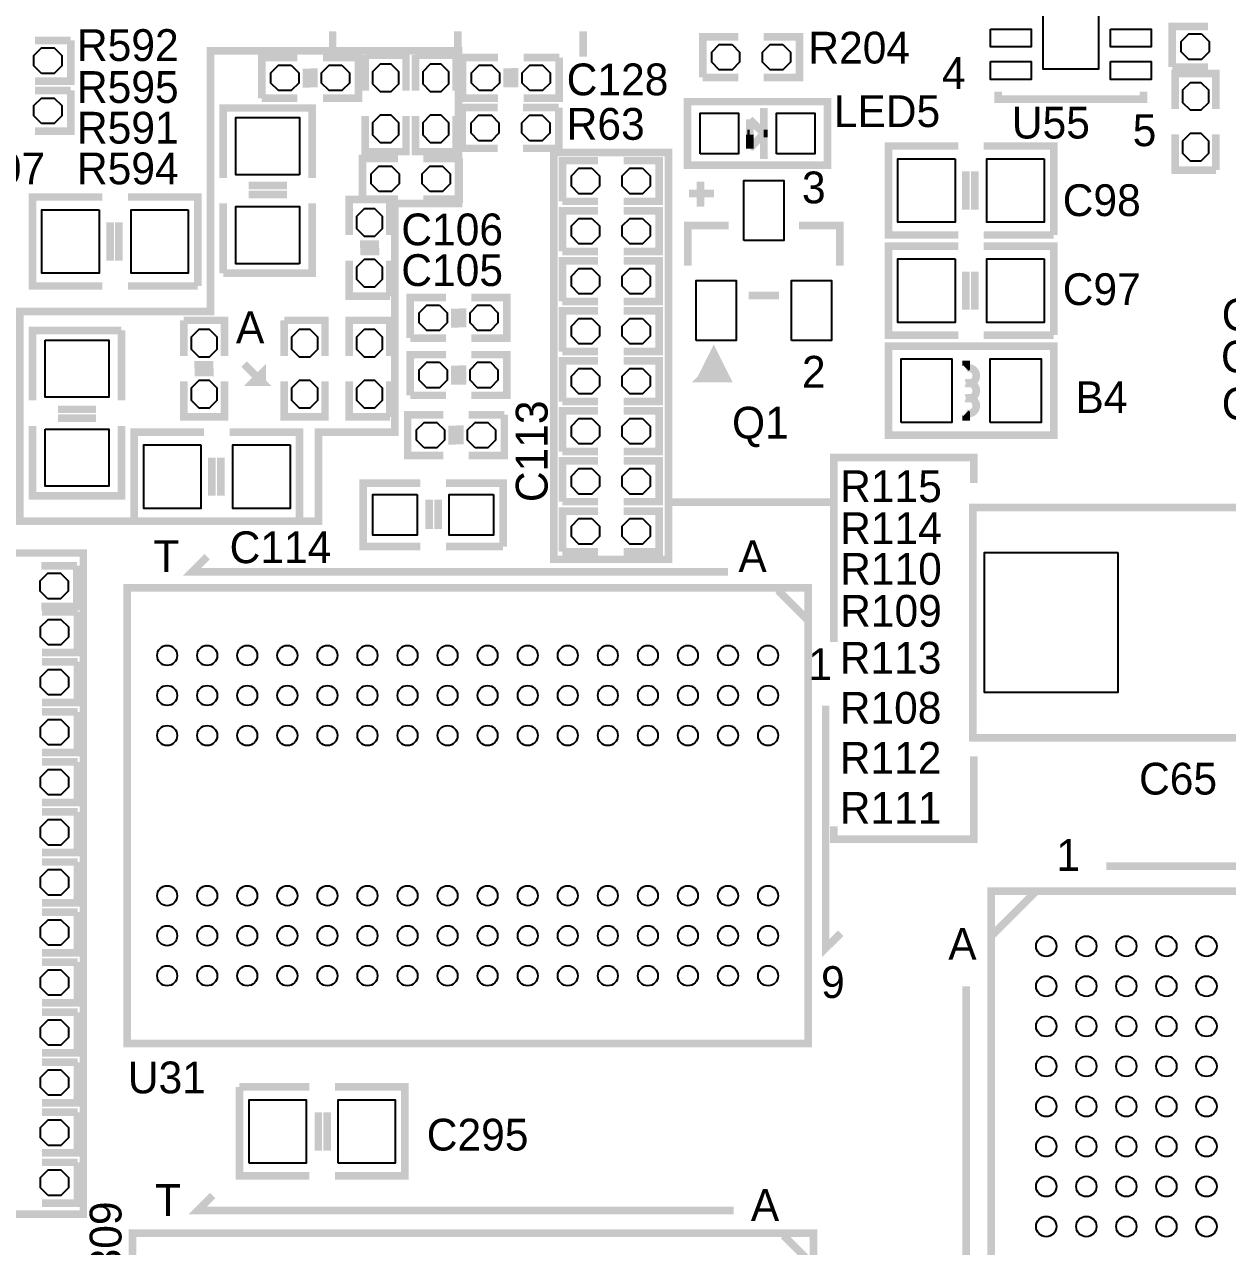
# Model space of a CAD drawing. Extents: x -57 to 527, y -107 to 303.
# Drawn here: x 16.99 to 41.01, y 28.82 to 53.23 of the extents above; entities that cross this region are included whole.
import ezdxf

# ---------------------------------------------------------------- set-up
doc = ezdxf.new("R2010")
doc.units = 0
doc.header["$MEASUREMENT"] = 0
for name, color, linetype in [('BOARD_GEOMETRY_SILKSCREEN_TOP', 1, 'CONTINUOUS'), ('PACKAGE_GEOMETRY_SILKSCREEN_TOP', 4, 'CONTINUOUS'), ('PIN_TOP', 5, 'CONTINUOUS'), ('REF_DES_SILKSCREEN_TOP', 6, 'CONTINUOUS')]:
    doc.layers.add(name, color=color, linetype=linetype)

msp = doc.modelspace()

# ---------------------------------------------------------------- linework, layer by layer
at = {"layer": 'BOARD_GEOMETRY_SILKSCREEN_TOP'}
for points in [[(16.891, 44.577, 0.1524, 0.1524, 0), (16.891, 47.498, 0.1524, 0.1524, 0), (20.701, 47.498, 0.1524, 0.1524, 0), (20.701, 52.705, 0.1524, 0.1524, 0), (25.654, 52.705, 0.1524, 0.1524, 0), (25.654, 49.657, 0.1524, 0.1524, 0), (24.384, 49.657, 0.1524, 0.1524, 0), (24.384, 45.085, 0.1524, 0.1524, 0), (22.86, 45.085, 0.1524, 0.1524, 0), (22.86, 43.307, 0.1524, 0.1524, 0), (16.891, 43.307, 0.1524, 0.1524, 0), (16.891, 44.577, 0.1524, 0.1524, 0)], [(27.559, 42.926, 0.1524, 0.1524, 0), (27.559, 50.673, 0.1524, 0.1524, 0), (29.845, 50.673, 0.1524, 0.1524, 0), (29.845, 42.545, 0.1524, 0.1524, 0), (27.559, 42.545, 0.1524, 0.1524, 0), (27.559, 42.926, 0.1524, 0.1524, 0)], [(21.373084, 46.444916, 0.1524, 0.1524, 0), (21.732494, 46.085506, 0.1524, 0.1524, 0), (21.552916, 46.085506, 0.1524, 0.1524, 0), (21.732494, 46.265084, 0.1524, 0.1524, 0), (21.732494, 46.085506, 0.1524, 0.1524, 0)], [(33.147, 40.894, 0.1524, 0.1524, 0), (33.147, 44.577, 0.1524, 0.1524, 0), (35.941, 44.577, 0.1524, 0.1524, 0), (35.941, 44.069, 0.1524, 0.1524, 0)], [(33.147, 43.688, 0.1524, 0.1524, 0), (29.845, 43.688, 0.1524, 0.1524, 0)], [(16.129, 29.591, 0.1524, 0.1524, 0), (16.129, 29.464, 0.1524, 0.1524, 0), (18.161, 29.464, 0.1524, 0.1524, 0), (18.161, 42.672, 0.1524, 0.1524, 0), (10.922, 42.672, 0.1524, 0.1524, 0), (10.922, 42.545, 0.1524, 0.1524, 0)], [(35.941, 38.608, 0.1524, 0.1524, 0), (35.941, 36.957, 0.1524, 0.1524, 0), (33.147, 36.957, 0.1524, 0.1524, 0), (33.147, 37.211, 0.1524, 0.1524, 0)]]:
    msp.add_lwpolyline(points, format="xyseb", dxfattribs=at)
at = {"layer": 'PACKAGE_GEOMETRY_SILKSCREEN_TOP'}
for points in [[(40.618664, 53.193188, 0.1524, 0.1524, 0), (39.907464, 53.193188, 0.1524, 0.1524, 0), (39.907464, 52.380388, 0.1524, 0.1524, 0)], [(17.197578, 52.100734, 0.1524, 0.1524, 0), (17.908778, 52.100734, 0.1524, 0.1524, 0), (17.908778, 52.913534, 0.1524, 0.1524, 0)], [(17.908778, 52.913534, 0.1524, 0.1524, 0), (17.197578, 52.913534, 0.1524, 0.1524, 0)], [(23.139908, 53.090572, 0.1524, 0.1524, 0), (23.139908, 52.5907, 0.1524, 0.1524, 0)], [(25.64003, 53.090572, 0.1524, 0.1524, 0), (25.64003, 52.090574, 0.1524, 0.1524, 0)], [(28.139898, 53.090572, 0.1524, 0.1524, 0), (28.139898, 52.5907, 0.1524, 0.1524, 0)], [(31.242, 52.9844, 0.1524, 0.1524, 0), (30.5308, 52.9844, 0.1524, 0.1524, 0), (30.5308, 52.1716, 0.1524, 0.1524, 0)], [(31.75, 52.1716, 0.1524, 0.1524, 0), (32.4612, 52.1716, 0.1524, 0.1524, 0), (32.4612, 52.9844, 0.1524, 0.1524, 0), (31.75, 52.9844, 0.1524, 0.1524, 0)], [(22.436328, 52.569364, 0.1524, 0.1524, 0), (21.725128, 52.569364, 0.1524, 0.1524, 0), (21.725128, 51.756564, 0.1524, 0.1524, 0)], [(22.944328, 51.756564, 0.1524, 0.1524, 0), (23.655528, 51.756564, 0.1524, 0.1524, 0), (23.655528, 52.569364, 0.1524, 0.1524, 0), (22.944328, 52.569364, 0.1524, 0.1524, 0)], [(24.604726, 51.908964, 0.1524, 0.1524, 0), (24.604726, 52.620164, 0.1524, 0.1524, 0), (23.791926, 52.620164, 0.1524, 0.1524, 0)], [(23.791926, 52.620164, 0.1524, 0.1524, 0), (23.791926, 51.908964, 0.1524, 0.1524, 0)], [(25.604724, 51.908964, 0.1524, 0.1524, 0), (25.604724, 52.620164, 0.1524, 0.1524, 0), (24.791924, 52.620164, 0.1524, 0.1524, 0)], [(24.791924, 52.620164, 0.1524, 0.1524, 0), (24.791924, 51.908964, 0.1524, 0.1524, 0)], [(26.444194, 52.569364, 0.1524, 0.1524, 0), (25.732994, 52.569364, 0.1524, 0.1524, 0), (25.732994, 51.756564, 0.1524, 0.1524, 0), (26.444194, 51.756564, 0.1524, 0.1524, 0)], [(27.663394, 52.569364, 0.1524, 0.1524, 0), (26.952194, 52.569364, 0.1524, 0.1524, 0)], [(26.952194, 51.756564, 0.1524, 0.1524, 0), (27.663394, 51.756564, 0.1524, 0.1524, 0), (27.663394, 52.569364, 0.1524, 0.1524, 0)], [(22.614128, 52.348384, 0.1524, 0.1524, 0), (22.614128, 51.967384, 0.1524, 0.1524, 0)], [(22.766528, 52.353464, 0.1524, 0.1524, 0), (22.766528, 51.972464, 0.1524, 0.1524, 0)], [(26.621994, 51.972464, 0.1524, 0.1524, 0), (26.621994, 52.353464, 0.1524, 0.1524, 0)], [(26.774394, 51.977544, 0.1524, 0.1524, 0), (26.774394, 52.358544, 0.1524, 0.1524, 0)], [(39.907464, 52.380388, 0.1524, 0.1524, 0), (40.618664, 52.380388, 0.1524, 0.1524, 0)], [(40.779192, 51.540918, 0.1524, 0.1524, 0), (40.779192, 52.252118, 0.1524, 0.1524, 0), (39.966392, 52.252118, 0.1524, 0.1524, 0), (39.966392, 51.540918, 0.1524, 0.1524, 0)], [(30.5308, 52.1716, 0.1524, 0.1524, 0), (31.242, 52.1716, 0.1524, 0.1524, 0)], [(17.197578, 51.100736, 0.1524, 0.1524, 0), (17.908778, 51.100736, 0.1524, 0.1524, 0), (17.908778, 51.913536, 0.1524, 0.1524, 0)], [(17.908778, 51.913536, 0.1524, 0.1524, 0), (17.197578, 51.913536, 0.1524, 0.1524, 0)], [(21.725128, 51.756564, 0.1524, 0.1524, 0), (22.436328, 51.756564, 0.1524, 0.1524, 0)], [(30.226, 51.689, 0.1524, 0.1524, 0), (33.02, 51.689, 0.1524, 0.1524, 0), (33.02, 50.419, 0.1524, 0.1524, 0), (30.226, 50.419, 0.1524, 0.1524, 0), (30.226, 51.689, 0.1524, 0.1524, 0)], [(36.430712, 51.886866, 0.1524, 0.1524, 0), (36.430712, 51.737006, 0.1524, 0.1524, 0), (39.330884, 51.737006, 0.1524, 0.1524, 0), (39.330884, 51.886866, 0.1524, 0.1524, 0)], [(20.955, 50.165, 0.1524, 0.1524, 0), (20.955, 51.562, 0.1524, 0.1524, 0), (21.082, 51.562, 0.1524, 0.1524, 0), (22.733, 51.562, 0.1524, 0.1524, 0), (22.733, 50.165, 0.1524, 0.1524, 0)], [(26.436066, 51.569366, 0.1524, 0.1524, 0), (25.724866, 51.569366, 0.1524, 0.1524, 0), (25.724866, 50.756566, 0.1524, 0.1524, 0), (26.436066, 50.756566, 0.1524, 0.1524, 0)], [(26.944066, 50.756566, 0.1524, 0.1524, 0), (27.655266, 50.756566, 0.1524, 0.1524, 0), (27.655266, 51.569366, 0.1524, 0.1524, 0)], [(27.655266, 51.569366, 0.1524, 0.1524, 0), (26.944066, 51.569366, 0.1524, 0.1524, 0)], [(31.75, 50.546, 0.1524, 0.1524, 0), (31.75, 51.562, 0.1524, 0.1524, 0)], [(23.791926, 51.400964, 0.1524, 0.1524, 0), (23.791926, 50.689764, 0.1524, 0.1524, 0), (24.604726, 50.689764, 0.1524, 0.1524, 0), (24.604726, 51.400964, 0.1524, 0.1524, 0)], [(24.791924, 51.400964, 0.1524, 0.1524, 0), (24.791924, 50.689764, 0.1524, 0.1524, 0), (25.604724, 50.689764, 0.1524, 0.1524, 0), (25.604724, 51.400964, 0.1524, 0.1524, 0)], [(31.75, 51.054, 0.1524, 0.1524, 0), (31.4706, 51.3334, 0.1524, 0.1524, 0)], [(31.4706, 51.3334, 0.1524, 0.1524, 0), (31.4706, 51.0286, 0.1524, 0.1524, 0)], [(31.4706, 51.054, 0.1524, 0.1524, 0), (31.4198, 51.054, 0.1524, 0.1524, 0)], [(31.4706, 50.7492, 0.1524, 0.1524, 0), (31.75, 51.054, 0.1524, 0.1524, 0)], [(31.4706, 51.0286, 0.1524, 0.1524, 0), (31.4706, 50.7492, 0.1524, 0.1524, 0)], [(31.8262, 51.054, 0.1524, 0.1524, 0), (31.75, 51.054, 0.1524, 0.1524, 0)], [(39.966392, 51.032918, 0.1524, 0.1524, 0), (39.966392, 50.321718, 0.1524, 0.1524, 0), (40.779192, 50.321718, 0.1524, 0.1524, 0)], [(40.779192, 50.321718, 0.1524, 0.1524, 0), (40.779192, 51.032918, 0.1524, 0.1524, 0)], [(35.634676, 49.024794, 0.1524, 0.1524, 0), (34.237676, 49.024794, 0.1524, 0.1524, 0), (34.237676, 49.151794, 0.1524, 0.1524, 0), (34.237676, 50.802794, 0.1524, 0.1524, 0), (35.634676, 50.802794, 0.1524, 0.1524, 0)], [(36.142676, 50.802794, 0.1524, 0.1524, 0), (37.539676, 50.802794, 0.1524, 0.1524, 0), (37.539676, 49.024794, 0.1524, 0.1524, 0)], [(24.444198, 50.553366, 0.1524, 0.1524, 0), (23.732998, 50.553366, 0.1524, 0.1524, 0), (23.732998, 49.740566, 0.1524, 0.1524, 0), (24.444198, 49.740566, 0.1524, 0.1524, 0)], [(24.952198, 49.740566, 0.1524, 0.1524, 0), (25.663398, 49.740566, 0.1524, 0.1524, 0), (25.663398, 50.553366, 0.1524, 0.1524, 0)], [(25.663398, 50.553366, 0.1524, 0.1524, 0), (24.952198, 50.553366, 0.1524, 0.1524, 0)], [(28.440126, 50.510186, 0.1524, 0.1524, 0), (27.728926, 50.510186, 0.1524, 0.1524, 0), (27.728926, 49.697386, 0.1524, 0.1524, 0)], [(28.948126, 49.697386, 0.1524, 0.1524, 0), (29.659326, 49.697386, 0.1524, 0.1524, 0), (29.659326, 50.510186, 0.1524, 0.1524, 0), (28.948126, 50.510186, 0.1524, 0.1524, 0)], [(35.787076, 49.532794, 0.1524, 0.1524, 0), (35.787076, 50.294794, 0.1524, 0.1524, 0)], [(35.964876, 49.532794, 0.1524, 0.1524, 0), (35.964876, 50.294794, 0.1524, 0.1524, 0)], [(21.463, 50.0126, 0.1524, 0.1524, 0), (22.225, 50.0126, 0.1524, 0.1524, 0)], [(30.48508, 50.091086, 0.1524, 0.1524, 0), (30.48508, 49.59096, 0.1524, 0.1524, 0)], [(18.542, 48.006, 0.1524, 0.1524, 0), (17.145, 48.006, 0.1524, 0.1524, 0), (17.145, 48.133, 0.1524, 0.1524, 0), (17.145, 49.784, 0.1524, 0.1524, 0), (18.542, 49.784, 0.1524, 0.1524, 0)], [(19.05, 49.784, 0.1524, 0.1524, 0), (20.447, 49.784, 0.1524, 0.1524, 0), (20.447, 48.006, 0.1524, 0.1524, 0)], [(21.463, 49.8348, 0.1524, 0.1524, 0), (22.225, 49.8348, 0.1524, 0.1524, 0)], [(24.2824, 49.022, 0.1524, 0.1524, 0), (24.2824, 49.7332, 0.1524, 0.1524, 0), (23.4696, 49.7332, 0.1524, 0.1524, 0), (23.4696, 49.022, 0.1524, 0.1524, 0)], [(30.254956, 49.851056, 0.1524, 0.1524, 0), (30.755082, 49.851056, 0.1524, 0.1524, 0)], [(20.955, 48.26, 0.1524, 0.1524, 0), (20.955, 49.657, 0.1524, 0.1524, 0)], [(22.733, 49.657, 0.1524, 0.1524, 0), (22.733, 48.26, 0.1524, 0.1524, 0), (20.955, 48.26, 0.1524, 0.1524, 0)], [(27.728926, 49.697386, 0.1524, 0.1524, 0), (28.440126, 49.697386, 0.1524, 0.1524, 0)], [(28.440126, 49.510188, 0.1524, 0.1524, 0), (27.728926, 49.510188, 0.1524, 0.1524, 0), (27.728926, 48.697388, 0.1524, 0.1524, 0)], [(28.948126, 48.697388, 0.1524, 0.1524, 0), (29.659326, 48.697388, 0.1524, 0.1524, 0), (29.659326, 49.510188, 0.1524, 0.1524, 0), (28.948126, 49.510188, 0.1524, 0.1524, 0)], [(18.6944, 48.514, 0.1524, 0.1524, 0), (18.6944, 49.276, 0.1524, 0.1524, 0)], [(18.8722, 48.514, 0.1524, 0.1524, 0), (18.8722, 49.276, 0.1524, 0.1524, 0)], [(31.049976, 49.214024, 0.1524, 0.1524, 0), (30.230064, 49.214024, 0.1524, 0.1524, 0), (30.230064, 48.413924, 0.1524, 0.1524, 0)], [(33.269936, 48.413924, 0.1524, 0.1524, 0), (33.269936, 49.214024, 0.1524, 0.1524, 0), (32.450024, 49.214024, 0.1524, 0.1524, 0)], [(37.539676, 49.024794, 0.1524, 0.1524, 0), (36.142676, 49.024794, 0.1524, 0.1524, 0)], [(23.6855, 48.8442, 0.1524, 0.1524, 0), (24.0665, 48.8442, 0.1524, 0.1524, 0)], [(35.634676, 47.024798, 0.1524, 0.1524, 0), (34.237676, 47.024798, 0.1524, 0.1524, 0), (34.237676, 47.151798, 0.1524, 0.1524, 0), (34.237676, 48.802798, 0.1524, 0.1524, 0), (35.634676, 48.802798, 0.1524, 0.1524, 0)], [(36.142676, 48.802798, 0.1524, 0.1524, 0), (37.539676, 48.802798, 0.1524, 0.1524, 0), (37.539676, 47.024798, 0.1524, 0.1524, 0)], [(23.4696, 48.514, 0.1524, 0.1524, 0), (23.4696, 47.8028, 0.1524, 0.1524, 0), (24.2824, 47.8028, 0.1524, 0.1524, 0)], [(23.69058, 48.6918, 0.1524, 0.1524, 0), (24.07158, 48.6918, 0.1524, 0.1524, 0)], [(24.2824, 47.8028, 0.1524, 0.1524, 0), (24.2824, 48.514, 0.1524, 0.1524, 0)], [(27.728926, 48.697388, 0.1524, 0.1524, 0), (28.440126, 48.697388, 0.1524, 0.1524, 0)], [(28.440126, 48.51019, 0.1524, 0.1524, 0), (27.728926, 48.51019, 0.1524, 0.1524, 0), (27.728926, 47.69739, 0.1524, 0.1524, 0)], [(28.948126, 47.69739, 0.1524, 0.1524, 0), (29.659326, 47.69739, 0.1524, 0.1524, 0), (29.659326, 48.51019, 0.1524, 0.1524, 0), (28.948126, 48.51019, 0.1524, 0.1524, 0)], [(35.787076, 47.532798, 0.1524, 0.1524, 0), (35.787076, 48.294798, 0.1524, 0.1524, 0)], [(35.964876, 47.532798, 0.1524, 0.1524, 0), (35.964876, 48.294798, 0.1524, 0.1524, 0)], [(20.447, 48.006, 0.1524, 0.1524, 0), (19.05, 48.006, 0.1524, 0.1524, 0)], [(31.450026, 47.813976, 0.1524, 0.1524, 0), (32.049974, 47.813976, 0.1524, 0.1524, 0)], [(25.4, 47.7774, 0.1524, 0.1524, 0), (24.6888, 47.7774, 0.1524, 0.1524, 0), (24.6888, 46.9646, 0.1524, 0.1524, 0)], [(25.5778, 47.55642, 0.1524, 0.1524, 0), (25.5778, 47.17542, 0.1524, 0.1524, 0)], [(25.7302, 47.5615, 0.1524, 0.1524, 0), (25.7302, 47.1805, 0.1524, 0.1524, 0)], [(25.908, 46.9646, 0.1524, 0.1524, 0), (26.6192, 46.9646, 0.1524, 0.1524, 0), (26.6192, 47.7774, 0.1524, 0.1524, 0), (25.908, 47.7774, 0.1524, 0.1524, 0)], [(27.728926, 47.69739, 0.1524, 0.1524, 0), (28.440126, 47.69739, 0.1524, 0.1524, 0)], [(20.1676, 47.3202, 0.1524, 0.1524, 0), (20.1676, 46.609, 0.1524, 0.1524, 0)], [(20.9804, 46.609, 0.1524, 0.1524, 0), (20.9804, 47.3202, 0.1524, 0.1524, 0), (20.1676, 47.3202, 0.1524, 0.1524, 0)], [(22.987, 46.609, 0.1524, 0.1524, 0), (22.987, 47.3202, 0.1524, 0.1524, 0), (22.1742, 47.3202, 0.1524, 0.1524, 0)], [(22.1742, 47.3202, 0.1524, 0.1524, 0), (22.1742, 46.609, 0.1524, 0.1524, 0)], [(24.2824, 46.609, 0.1524, 0.1524, 0), (24.2824, 47.3202, 0.1524, 0.1524, 0), (23.4696, 47.3202, 0.1524, 0.1524, 0), (23.4696, 46.609, 0.1524, 0.1524, 0)], [(28.440126, 47.510192, 0.1524, 0.1524, 0), (27.728926, 47.510192, 0.1524, 0.1524, 0), (27.728926, 46.697392, 0.1524, 0.1524, 0)], [(28.948126, 46.697392, 0.1524, 0.1524, 0), (29.659326, 46.697392, 0.1524, 0.1524, 0), (29.659326, 47.510192, 0.1524, 0.1524, 0), (28.948126, 47.510192, 0.1524, 0.1524, 0)], [(17.145, 45.72, 0.1524, 0.1524, 0), (17.145, 47.117, 0.1524, 0.1524, 0), (18.923, 47.117, 0.1524, 0.1524, 0)], [(18.923, 47.117, 0.1524, 0.1524, 0), (18.923, 45.72, 0.1524, 0.1524, 0)], [(24.6888, 46.9646, 0.1524, 0.1524, 0), (25.4, 46.9646, 0.1524, 0.1524, 0)], [(34.237676, 46.802802, 0.1524, 0.1524, 0), (37.539676, 46.802802, 0.1524, 0.1524, 0), (37.539676, 45.024802, 0.1524, 0.1524, 0), (34.237676, 45.024802, 0.1524, 0.1524, 0), (34.237676, 46.802802, 0.1524, 0.1524, 0)], [(37.539676, 47.024798, 0.1524, 0.1524, 0), (36.142676, 47.024798, 0.1524, 0.1524, 0)], [(25.4, 46.6344, 0.1524, 0.1524, 0), (24.6888, 46.6344, 0.1524, 0.1524, 0), (24.6888, 45.8216, 0.1524, 0.1524, 0)], [(25.908, 45.8216, 0.1524, 0.1524, 0), (26.6192, 45.8216, 0.1524, 0.1524, 0), (26.6192, 46.6344, 0.1524, 0.1524, 0), (25.908, 46.6344, 0.1524, 0.1524, 0)], [(27.728926, 46.697392, 0.1524, 0.1524, 0), (28.440126, 46.697392, 0.1524, 0.1524, 0)], [(30.750002, 46.667928, 0.1524, 0.1524, 0), (30.750002, 46.159928, 0.1524, 0.1524, 0), (30.496002, 46.159928, 0.1524, 0.1524, 0), (30.750002, 46.667928, 0.1524, 0.1524, 0), (31.004002, 46.159928, 0.1524, 0.1524, 0), (30.496002, 46.159928, 0.1524, 0.1524, 0), (30.750002, 46.413928, 0.1524, 0.1524, 0), (31.004002, 46.159928, 0.1524, 0.1524, 0)], [(20.75942, 46.4312, 0.1524, 0.1524, 0), (20.37842, 46.4312, 0.1524, 0.1524, 0)], [(25.5778, 46.41342, 0.1524, 0.1524, 0), (25.5778, 46.03242, 0.1524, 0.1524, 0)], [(25.7302, 46.4185, 0.1524, 0.1524, 0), (25.7302, 46.0375, 0.1524, 0.1524, 0)], [(28.440126, 46.510194, 0.1524, 0.1524, 0), (27.728926, 46.510194, 0.1524, 0.1524, 0), (27.728926, 45.697394, 0.1524, 0.1524, 0)], [(28.948126, 45.697394, 0.1524, 0.1524, 0), (29.659326, 45.697394, 0.1524, 0.1524, 0), (29.659326, 46.510194, 0.1524, 0.1524, 0), (28.948126, 46.510194, 0.1524, 0.1524, 0)], [(35.78479, 46.063916, 0.1524, 0.1524, 1.386912), (35.78479, 46.36389, 0.1524, 0.1524, 0), (35.7886, 46.3677, 0.1524, 0.1524, 0), (35.7886, 46.51375, 0.1524, 0.1524, 0)], [(20.1676, 46.101, 0.1524, 0.1524, 0), (20.1676, 45.3898, 0.1524, 0.1524, 0), (20.9804, 45.3898, 0.1524, 0.1524, 0), (20.9804, 46.101, 0.1524, 0.1524, 0)], [(20.7645, 46.2788, 0.1524, 0.1524, 0), (20.3835, 46.2788, 0.1524, 0.1524, 0)], [(22.1742, 46.101, 0.1524, 0.1524, 0), (22.1742, 45.3898, 0.1524, 0.1524, 0), (22.987, 45.3898, 0.1524, 0.1524, 0), (22.987, 46.101, 0.1524, 0.1524, 0)], [(23.4696, 46.101, 0.1524, 0.1524, 0), (23.4696, 45.3898, 0.1524, 0.1524, 0), (24.2824, 45.3898, 0.1524, 0.1524, 0)], [(24.2824, 45.3898, 0.1524, 0.1524, 0), (24.2824, 46.101, 0.1524, 0.1524, 0)], [(35.78479, 46.063916, 0.1524, 0.1524, -1.386094), (35.78479, 45.763688, 0.1524, 0.1524, 0)], [(24.6888, 45.8216, 0.1524, 0.1524, 0), (25.4, 45.8216, 0.1524, 0.1524, 0)], [(27.728926, 45.697394, 0.1524, 0.1524, 0), (28.440126, 45.697394, 0.1524, 0.1524, 0)], [(35.78479, 45.763688, 0.1524, 0.1524, -1.386912), (35.78479, 45.463714, 0.1524, 0.1524, 0), (35.7886, 45.459904, 0.1524, 0.1524, 0), (35.7886, 45.313854, 0.1524, 0.1524, 0)], [(18.415, 45.5422, 0.1524, 0.1524, 0), (17.653, 45.5422, 0.1524, 0.1524, 0)], [(18.415, 45.3644, 0.1524, 0.1524, 0), (17.653, 45.3644, 0.1524, 0.1524, 0)], [(25.3492, 45.434504, 0.1524, 0.1524, 0), (24.638, 45.434504, 0.1524, 0.1524, 0), (24.638, 44.621704, 0.1524, 0.1524, 0), (25.3492, 44.621704, 0.1524, 0.1524, 0)], [(26.5684, 45.434504, 0.1524, 0.1524, 0), (25.8572, 45.434504, 0.1524, 0.1524, 0)], [(25.8572, 44.621704, 0.1524, 0.1524, 0), (26.5684, 44.621704, 0.1524, 0.1524, 0), (26.5684, 45.434504, 0.1524, 0.1524, 0)], [(28.440126, 45.510196, 0.1524, 0.1524, 0), (27.728926, 45.510196, 0.1524, 0.1524, 0), (27.728926, 44.697396, 0.1524, 0.1524, 0)], [(28.948126, 44.697396, 0.1524, 0.1524, 0), (29.659326, 44.697396, 0.1524, 0.1524, 0), (29.659326, 45.510196, 0.1524, 0.1524, 0), (28.948126, 45.510196, 0.1524, 0.1524, 0)], [(18.923, 45.212, 0.1524, 0.1524, 0), (18.923, 43.815, 0.1524, 0.1524, 0), (18.796, 43.815, 0.1524, 0.1524, 0), (17.145, 43.815, 0.1524, 0.1524, 0), (17.145, 45.212, 0.1524, 0.1524, 0)], [(25.527, 44.837604, 0.1524, 0.1524, 0), (25.527, 45.218604, 0.1524, 0.1524, 0)], [(25.6794, 44.842684, 0.1524, 0.1524, 0), (25.6794, 45.223684, 0.1524, 0.1524, 0)], [(20.574, 43.307, 0.1524, 0.1524, 0), (19.177, 43.307, 0.1524, 0.1524, 0), (19.177, 43.434, 0.1524, 0.1524, 0), (19.177, 45.085, 0.1524, 0.1524, 0), (20.574, 45.085, 0.1524, 0.1524, 0)], [(21.082, 45.085, 0.1524, 0.1524, 0), (22.479, 45.085, 0.1524, 0.1524, 0), (22.479, 43.307, 0.1524, 0.1524, 0)], [(27.728926, 44.697396, 0.1524, 0.1524, 0), (28.440126, 44.697396, 0.1524, 0.1524, 0)], [(20.7264, 43.815, 0.1524, 0.1524, 0), (20.7264, 44.577, 0.1524, 0.1524, 0)], [(20.9042, 43.815, 0.1524, 0.1524, 0), (20.9042, 44.577, 0.1524, 0.1524, 0)], [(28.440126, 44.510198, 0.1524, 0.1524, 0), (27.728926, 44.510198, 0.1524, 0.1524, 0), (27.728926, 43.697398, 0.1524, 0.1524, 0)], [(28.948126, 43.697398, 0.1524, 0.1524, 0), (29.659326, 43.697398, 0.1524, 0.1524, 0), (29.659326, 44.510198, 0.1524, 0.1524, 0), (28.948126, 44.510198, 0.1524, 0.1524, 0)], [(24.892, 42.799, 0.1524, 0.1524, 0), (23.749, 42.799, 0.1524, 0.1524, 0), (23.749, 44.069, 0.1524, 0.1524, 0), (24.892, 44.069, 0.1524, 0.1524, 0)], [(25.4, 44.069, 0.1524, 0.1524, 0), (26.543, 44.069, 0.1524, 0.1524, 0), (26.543, 42.799, 0.1524, 0.1524, 0)], [(25.0698, 43.1546, 0.1524, 0.1524, 0), (25.0698, 43.7388, 0.1524, 0.1524, 0)], [(25.2476, 43.1546, 0.1524, 0.1524, 0), (25.2476, 43.7388, 0.1524, 0.1524, 0)], [(27.728926, 43.697398, 0.1524, 0.1524, 0), (28.440126, 43.697398, 0.1524, 0.1524, 0)], [(28.440126, 43.5102, 0.1524, 0.1524, 0), (27.728926, 43.5102, 0.1524, 0.1524, 0), (27.728926, 42.6974, 0.1524, 0.1524, 0)], [(28.948126, 42.6974, 0.1524, 0.1524, 0), (29.659326, 42.6974, 0.1524, 0.1524, 0), (29.659326, 43.5102, 0.1524, 0.1524, 0), (28.948126, 43.5102, 0.1524, 0.1524, 0)], [(45.122592, 43.581828, 0.1524, 0.1524, 0), (35.922458, 43.581828, 0.1524, 0.1524, 0), (35.922458, 38.981888, 0.1524, 0.1524, 0), (45.122592, 38.981888, 0.1524, 0.1524, 0), (45.822616, 39.681912, 0.1524, 0.1524, 0), (45.822616, 42.881804, 0.1524, 0.1524, 0), (45.122592, 43.581828, 0.1524, 0.1524, 0)], [(22.479, 43.307, 0.1524, 0.1524, 0), (21.082, 43.307, 0.1524, 0.1524, 0)], [(26.543, 42.799, 0.1524, 0.1524, 0), (25.4, 42.799, 0.1524, 0.1524, 0)], [(27.728926, 42.6974, 0.1524, 0.1524, 0), (28.440126, 42.6974, 0.1524, 0.1524, 0)], [(17.3228, 41.6052, 0.1524, 0.1524, 0), (18.034, 41.6052, 0.1524, 0.1524, 0), (18.034, 42.418, 0.1524, 0.1524, 0)], [(18.034, 42.418, 0.1524, 0.1524, 0), (17.3228, 42.418, 0.1524, 0.1524, 0)], [(31.034736, 42.297858, 0.1524, 0.1524, 0), (20.334732, 42.297858, 0.1524, 0.1524, 0), (20.63496, 42.597832, 0.1524, 0.1524, 0)], [(32.634936, 41.97477, 0.1524, 0.1524, 0), (19.03476, 41.97477, 0.1524, 0.1524, 0), (19.03476, 32.874966, 0.1524, 0.1524, 0), (32.634936, 32.874966, 0.1524, 0.1524, 0), (32.634936, 41.97477, 0.1524, 0.1524, 0)], [(32.034734, 41.924986, 0.1524, 0.1524, 0), (32.634936, 41.324784, 0.1524, 0.1524, 0)], [(17.333468, 40.685466, 0.1524, 0.1524, 0), (18.044668, 40.685466, 0.1524, 0.1524, 0), (18.044668, 41.498266, 0.1524, 0.1524, 0)], [(18.044668, 41.498266, 0.1524, 0.1524, 0), (17.333468, 41.498266, 0.1524, 0.1524, 0)], [(17.333468, 39.685468, 0.1524, 0.1524, 0), (18.044668, 39.685468, 0.1524, 0.1524, 0), (18.044668, 40.498268, 0.1524, 0.1524, 0)], [(18.044668, 40.498268, 0.1524, 0.1524, 0), (17.333468, 40.498268, 0.1524, 0.1524, 0)], [(17.333468, 38.68547, 0.1524, 0.1524, 0), (18.044668, 38.68547, 0.1524, 0.1524, 0), (18.044668, 39.49827, 0.1524, 0.1524, 0)], [(18.044668, 39.49827, 0.1524, 0.1524, 0), (17.333468, 39.49827, 0.1524, 0.1524, 0)], [(32.984948, 39.624762, 0.1524, 0.1524, 0), (32.984948, 34.774886, 0.1524, 0.1524, 0), (33.284922, 35.07486, 0.1524, 0.1524, 0)], [(17.333468, 37.685472, 0.1524, 0.1524, 0), (18.044668, 37.685472, 0.1524, 0.1524, 0), (18.044668, 38.498272, 0.1524, 0.1524, 0)], [(18.044668, 38.498272, 0.1524, 0.1524, 0), (17.333468, 38.498272, 0.1524, 0.1524, 0)], [(17.333468, 36.685474, 0.1524, 0.1524, 0), (18.044668, 36.685474, 0.1524, 0.1524, 0), (18.044668, 37.498274, 0.1524, 0.1524, 0)], [(18.044668, 37.498274, 0.1524, 0.1524, 0), (17.333468, 37.498274, 0.1524, 0.1524, 0)], [(38.589966, 36.41598, 0.1524, 0.1524, 0), (53.389784, 36.41598, 0.1524, 0.1524, 0), (52.989734, 36.81603, 0.1524, 0.1524, 0)], [(17.333468, 35.685476, 0.1524, 0.1524, 0), (18.044668, 35.685476, 0.1524, 0.1524, 0), (18.044668, 36.498276, 0.1524, 0.1524, 0)], [(18.044668, 36.498276, 0.1524, 0.1524, 0), (17.333468, 36.498276, 0.1524, 0.1524, 0)], [(37.189918, 35.916108, 0.1524, 0.1524, 0), (36.289742, 35.015932, 0.1524, 0.1524, 0)], [(36.289742, 35.916108, 0.1524, 0.1524, 0), (36.289742, 16.915892, 0.1524, 0.1524, 0), (55.289958, 16.915892, 0.1524, 0.1524, 0), (55.289958, 35.916108, 0.1524, 0.1524, 0), (36.289742, 35.916108, 0.1524, 0.1524, 0)], [(17.333468, 34.685478, 0.1524, 0.1524, 0), (18.044668, 34.685478, 0.1524, 0.1524, 0), (18.044668, 35.498278, 0.1524, 0.1524, 0)], [(18.044668, 35.498278, 0.1524, 0.1524, 0), (17.333468, 35.498278, 0.1524, 0.1524, 0)], [(17.333468, 33.68548, 0.1524, 0.1524, 0), (18.044668, 33.68548, 0.1524, 0.1524, 0), (18.044668, 34.49828, 0.1524, 0.1524, 0)], [(18.044668, 34.49828, 0.1524, 0.1524, 0), (17.333468, 34.49828, 0.1524, 0.1524, 0)], [(35.78987, 34.015934, 0.1524, 0.1524, 0), (35.78987, 19.216116, 0.1524, 0.1524, 0), (35.38982, 19.615912, 0.1524, 0.1524, 0)], [(17.333468, 32.685482, 0.1524, 0.1524, 0), (18.044668, 32.685482, 0.1524, 0.1524, 0), (18.044668, 33.498282, 0.1524, 0.1524, 0)], [(18.044668, 33.498282, 0.1524, 0.1524, 0), (17.333468, 33.498282, 0.1524, 0.1524, 0)], [(17.333468, 31.685484, 0.1524, 0.1524, 0), (18.044668, 31.685484, 0.1524, 0.1524, 0), (18.044668, 32.498284, 0.1524, 0.1524, 0)], [(18.044668, 32.498284, 0.1524, 0.1524, 0), (17.333468, 32.498284, 0.1524, 0.1524, 0)], [(21.27885, 32.004, 0.1524, 0.1524, 0), (22.67585, 32.004, 0.1524, 0.1524, 0)], [(22.67585, 30.226, 0.1524, 0.1524, 0), (21.27885, 30.226, 0.1524, 0.1524, 0), (21.27885, 32.004, 0.1524, 0.1524, 0)], [(23.18385, 32.004, 0.1524, 0.1524, 0), (24.58085, 32.004, 0.1524, 0.1524, 0), (24.58085, 31.877, 0.1524, 0.1524, 0), (24.58085, 30.226, 0.1524, 0.1524, 0), (23.18385, 30.226, 0.1524, 0.1524, 0)], [(17.333468, 30.685486, 0.1524, 0.1524, 0), (18.044668, 30.685486, 0.1524, 0.1524, 0), (18.044668, 31.498286, 0.1524, 0.1524, 0)], [(18.044668, 31.498286, 0.1524, 0.1524, 0), (17.333468, 31.498286, 0.1524, 0.1524, 0)], [(22.85365, 31.496, 0.1524, 0.1524, 0), (22.85365, 30.734, 0.1524, 0.1524, 0)], [(23.03145, 31.496, 0.1524, 0.1524, 0), (23.03145, 30.734, 0.1524, 0.1524, 0)], [(17.333468, 29.685488, 0.1524, 0.1524, 0), (18.044668, 29.685488, 0.1524, 0.1524, 0), (18.044668, 30.498288, 0.1524, 0.1524, 0)], [(18.044668, 30.498288, 0.1524, 0.1524, 0), (17.333468, 30.498288, 0.1524, 0.1524, 0)], [(31.144718, 29.535882, 0.1524, 0.1524, 0), (20.444714, 29.535882, 0.1524, 0.1524, 0), (20.744942, 29.835856, 0.1524, 0.1524, 0)], [(32.744918, 29.085794, 0.1524, 0.1524, 0), (19.144742, 29.085794, 0.1524, 0.1524, 0), (19.144742, 19.98599, 0.1524, 0.1524, 0), (32.744918, 19.98599, 0.1524, 0.1524, 0), (32.744918, 29.085794, 0.1524, 0.1524, 0)], [(32.144716, 29.03601, 0.1524, 0.1524, 0), (32.744918, 28.435808, 0.1524, 0.1524, 0)]]:
    msp.add_lwpolyline(points, format="xyseb", dxfattribs=at)
at = {"layer": 'PIN_TOP'}
for points in [[(37.330761, 54.236874), (38.430835, 54.236874), (38.430835, 52.336954), (37.330761, 52.336954)], [(36.274502, 53.139594), (37.087302, 53.139594), (37.087302, 52.783994), (36.274502, 52.783994)], [(38.674294, 53.139594), (39.487094, 53.139594), (39.487094, 52.783994), (38.674294, 52.783994)], [(40.491664, 53.040788), (40.644064, 52.888388), (40.644064, 52.685188), (40.491664, 52.532788), (40.237664, 52.532788), (40.085264, 52.685188), (40.085264, 52.888388), (40.237664, 53.040788)], [(17.324578, 52.253134), (17.172178, 52.405534), (17.172178, 52.608734), (17.324578, 52.761134), (17.578578, 52.761134), (17.730978, 52.608734), (17.730978, 52.405534), (17.578578, 52.253134)], [(31.115, 52.832), (31.2674, 52.6796), (31.2674, 52.4764), (31.115, 52.324), (30.861, 52.324), (30.7086, 52.4764), (30.7086, 52.6796), (30.861, 52.832)], [(32.131, 52.832), (32.2834, 52.6796), (32.2834, 52.4764), (32.131, 52.324), (31.877, 52.324), (31.7246, 52.4764), (31.7246, 52.6796), (31.877, 52.832)], [(22.309328, 52.416964), (22.461728, 52.264564), (22.461728, 52.061364), (22.309328, 51.908964), (22.055328, 51.908964), (21.902928, 52.061364), (21.902928, 52.264564), (22.055328, 52.416964)], [(23.325328, 52.416964), (23.477728, 52.264564), (23.477728, 52.061364), (23.325328, 51.908964), (23.071328, 51.908964), (22.918928, 52.061364), (22.918928, 52.264564), (23.071328, 52.416964)], [(24.452326, 52.035964), (24.299926, 51.883564), (24.096726, 51.883564), (23.944326, 52.035964), (23.944326, 52.289964), (24.096726, 52.442364), (24.299926, 52.442364), (24.452326, 52.289964)], [(25.452324, 52.035964), (25.299924, 51.883564), (25.096724, 51.883564), (24.944324, 52.035964), (24.944324, 52.289964), (25.096724, 52.442364), (25.299924, 52.442364), (25.452324, 52.289964)], [(26.063194, 51.908964), (25.910794, 52.061364), (25.910794, 52.264564), (26.063194, 52.416964), (26.317194, 52.416964), (26.469594, 52.264564), (26.469594, 52.061364), (26.317194, 51.908964)], [(27.079194, 51.908964), (26.926794, 52.061364), (26.926794, 52.264564), (27.079194, 52.416964), (27.333194, 52.416964), (27.485594, 52.264564), (27.485594, 52.061364), (27.333194, 51.908964)], [(36.274502, 52.489608), (37.087302, 52.489608), (37.087302, 52.134008), (36.274502, 52.134008)], [(38.674294, 52.489608), (39.487094, 52.489608), (39.487094, 52.134008), (38.674294, 52.134008)], [(40.118792, 51.921918), (40.271192, 52.074318), (40.474392, 52.074318), (40.626792, 51.921918), (40.626792, 51.667918), (40.474392, 51.515518), (40.271192, 51.515518), (40.118792, 51.667918)], [(17.324578, 51.253136), (17.172178, 51.405536), (17.172178, 51.608736), (17.324578, 51.761136), (17.578578, 51.761136), (17.730978, 51.608736), (17.730978, 51.405536), (17.578578, 51.253136)], [(22.479, 50.2285), (21.209, 50.2285), (21.209, 51.3715), (22.479, 51.3715)], [(24.452326, 51.019964), (24.299926, 50.867564), (24.096726, 50.867564), (23.944326, 51.019964), (23.944326, 51.273964), (24.096726, 51.426364), (24.299926, 51.426364), (24.452326, 51.273964)], [(25.452324, 51.019964), (25.299924, 50.867564), (25.096724, 50.867564), (24.944324, 51.019964), (24.944324, 51.273964), (25.096724, 51.426364), (25.299924, 51.426364), (25.452324, 51.273964)], [(26.055066, 50.908966), (25.902666, 51.061366), (25.902666, 51.264566), (26.055066, 51.416966), (26.309066, 51.416966), (26.461466, 51.264566), (26.461466, 51.061366), (26.309066, 50.908966)], [(27.071066, 50.908966), (26.918666, 51.061366), (26.918666, 51.264566), (27.071066, 51.416966), (27.325066, 51.416966), (27.477466, 51.264566), (27.477466, 51.061366), (27.325066, 50.908966)], [(30.48, 50.6476), (30.48, 51.4604), (31.242, 51.4604), (31.242, 50.6476)], [(32.004, 50.6476), (32.004, 51.4604), (32.766, 51.4604), (32.766, 50.6476)], [(40.118792, 50.905918), (40.271192, 51.058318), (40.474392, 51.058318), (40.626792, 50.905918), (40.626792, 50.651918), (40.474392, 50.499518), (40.271192, 50.499518), (40.118792, 50.651918)], [(35.571176, 50.548794), (35.571176, 49.278794), (34.428176, 49.278794), (34.428176, 50.548794)], [(37.349176, 50.548794), (37.349176, 49.278794), (36.206176, 49.278794), (36.206176, 50.548794)], [(24.063198, 49.892966), (23.910798, 50.045366), (23.910798, 50.248566), (24.063198, 50.400966), (24.317198, 50.400966), (24.469598, 50.248566), (24.469598, 50.045366), (24.317198, 49.892966)], [(25.079198, 49.892966), (24.926798, 50.045366), (24.926798, 50.248566), (25.079198, 50.400966), (25.333198, 50.400966), (25.485598, 50.248566), (25.485598, 50.045366), (25.333198, 49.892966)], [(28.313126, 50.357786), (28.465526, 50.205386), (28.465526, 50.002186), (28.313126, 49.849786), (28.059126, 49.849786), (27.906726, 50.002186), (27.906726, 50.205386), (28.059126, 50.357786)], [(29.329126, 50.357786), (29.481526, 50.205386), (29.481526, 50.002186), (29.329126, 49.849786), (29.075126, 49.849786), (28.922726, 50.002186), (28.922726, 50.205386), (29.075126, 50.357786)], [(31.34995, 48.91405), (31.34995, 50.113946), (32.15005, 50.113946), (32.15005, 48.91405)], [(22.479, 48.4505), (21.209, 48.4505), (21.209, 49.5935), (22.479, 49.5935)], [(18.4785, 49.53), (18.4785, 48.26), (17.3355, 48.26), (17.3355, 49.53)], [(20.2565, 49.53), (20.2565, 48.26), (19.1135, 48.26), (19.1135, 49.53)], [(23.622, 49.403), (23.7744, 49.5554), (23.9776, 49.5554), (24.13, 49.403), (24.13, 49.149), (23.9776, 48.9966), (23.7744, 48.9966), (23.622, 49.149)], [(28.313126, 49.357788), (28.465526, 49.205388), (28.465526, 49.002188), (28.313126, 48.849788), (28.059126, 48.849788), (27.906726, 49.002188), (27.906726, 49.205388), (28.059126, 49.357788)], [(29.329126, 49.357788), (29.481526, 49.205388), (29.481526, 49.002188), (29.329126, 48.849788), (29.075126, 48.849788), (28.922726, 49.002188), (28.922726, 49.205388), (29.075126, 49.357788)], [(23.622, 48.387), (23.7744, 48.5394), (23.9776, 48.5394), (24.13, 48.387), (24.13, 48.133), (23.9776, 47.9806), (23.7744, 47.9806), (23.622, 48.133)], [(28.313126, 48.35779), (28.465526, 48.20539), (28.465526, 48.00219), (28.313126, 47.84979), (28.059126, 47.84979), (27.906726, 48.00219), (27.906726, 48.20539), (28.059126, 48.35779)], [(29.329126, 48.35779), (29.481526, 48.20539), (29.481526, 48.00219), (29.329126, 47.84979), (29.075126, 47.84979), (28.922726, 48.00219), (28.922726, 48.20539), (29.075126, 48.35779)], [(35.571176, 48.548798), (35.571176, 47.278798), (34.428176, 47.278798), (34.428176, 48.548798)], [(37.349176, 48.548798), (37.349176, 47.278798), (36.206176, 47.278798), (36.206176, 48.548798)], [(30.39999, 46.914054), (30.39999, 48.11395), (31.20009, 48.11395), (31.20009, 46.914054)], [(32.29991, 46.914054), (32.29991, 48.11395), (33.10001, 48.11395), (33.10001, 46.914054)], [(25.273, 47.625), (25.4254, 47.4726), (25.4254, 47.2694), (25.273, 47.117), (25.019, 47.117), (24.8666, 47.2694), (24.8666, 47.4726), (25.019, 47.625)], [(26.289, 47.625), (26.4414, 47.4726), (26.4414, 47.2694), (26.289, 47.117), (26.035, 47.117), (25.8826, 47.2694), (25.8826, 47.4726), (26.035, 47.625)], [(20.828, 46.736), (20.6756, 46.5836), (20.4724, 46.5836), (20.32, 46.736), (20.32, 46.99), (20.4724, 47.1424), (20.6756, 47.1424), (20.828, 46.99)], [(22.8346, 46.736), (22.6822, 46.5836), (22.479, 46.5836), (22.3266, 46.736), (22.3266, 46.99), (22.479, 47.1424), (22.6822, 47.1424), (22.8346, 46.99)], [(23.622, 46.99), (23.7744, 47.1424), (23.9776, 47.1424), (24.13, 46.99), (24.13, 46.736), (23.9776, 46.5836), (23.7744, 46.5836), (23.622, 46.736)], [(28.313126, 47.357792), (28.465526, 47.205392), (28.465526, 47.002192), (28.313126, 46.849792), (28.059126, 46.849792), (27.906726, 47.002192), (27.906726, 47.205392), (28.059126, 47.357792)], [(29.329126, 47.357792), (29.481526, 47.205392), (29.481526, 47.002192), (29.329126, 46.849792), (29.075126, 46.849792), (28.922726, 47.002192), (28.922726, 47.205392), (29.075126, 47.357792)], [(17.399, 46.9265), (18.669, 46.9265), (18.669, 45.7835), (17.399, 45.7835)], [(25.273, 46.482), (25.4254, 46.3296), (25.4254, 46.1264), (25.273, 45.974), (25.019, 45.974), (24.8666, 46.1264), (24.8666, 46.3296), (25.019, 46.482)], [(26.289, 46.482), (26.4414, 46.3296), (26.4414, 46.1264), (26.289, 45.974), (26.035, 45.974), (25.8826, 46.1264), (25.8826, 46.3296), (26.035, 46.482)], [(34.491676, 45.278802), (34.491676, 46.548802), (35.507676, 46.548802), (35.507676, 45.278802)], [(36.269676, 45.278802), (36.269676, 46.548802), (37.285676, 46.548802), (37.285676, 45.278802)], [(28.313126, 46.357794), (28.465526, 46.205394), (28.465526, 46.002194), (28.313126, 45.849794), (28.059126, 45.849794), (27.906726, 46.002194), (27.906726, 46.205394), (28.059126, 46.357794)], [(29.329126, 46.357794), (29.481526, 46.205394), (29.481526, 46.002194), (29.329126, 45.849794), (29.075126, 45.849794), (28.922726, 46.002194), (28.922726, 46.205394), (29.075126, 46.357794)], [(20.828, 45.72), (20.6756, 45.5676), (20.4724, 45.5676), (20.32, 45.72), (20.32, 45.974), (20.4724, 46.1264), (20.6756, 46.1264), (20.828, 45.974)], [(22.8346, 45.72), (22.6822, 45.5676), (22.479, 45.5676), (22.3266, 45.72), (22.3266, 45.974), (22.479, 46.1264), (22.6822, 46.1264), (22.8346, 45.974)], [(23.622, 45.974), (23.7744, 46.1264), (23.9776, 46.1264), (24.13, 45.974), (24.13, 45.72), (23.9776, 45.5676), (23.7744, 45.5676), (23.622, 45.72)], [(24.9682, 44.774104), (24.8158, 44.926504), (24.8158, 45.129704), (24.9682, 45.282104), (25.2222, 45.282104), (25.3746, 45.129704), (25.3746, 44.926504), (25.2222, 44.774104)], [(25.9842, 44.774104), (25.8318, 44.926504), (25.8318, 45.129704), (25.9842, 45.282104), (26.2382, 45.282104), (26.3906, 45.129704), (26.3906, 44.926504), (26.2382, 44.774104)], [(28.313126, 45.357796), (28.465526, 45.205396), (28.465526, 45.002196), (28.313126, 44.849796), (28.059126, 44.849796), (27.906726, 45.002196), (27.906726, 45.205396), (28.059126, 45.357796)], [(29.329126, 45.357796), (29.481526, 45.205396), (29.481526, 45.002196), (29.329126, 44.849796), (29.075126, 44.849796), (28.922726, 45.002196), (28.922726, 45.205396), (29.075126, 45.357796)], [(17.399, 45.1485), (18.669, 45.1485), (18.669, 44.0055), (17.399, 44.0055)], [(20.5105, 44.831), (20.5105, 43.561), (19.3675, 43.561), (19.3675, 44.831)], [(22.2885, 44.831), (22.2885, 43.561), (21.1455, 43.561), (21.1455, 44.831)], [(28.313126, 44.357798), (28.465526, 44.205398), (28.465526, 44.002198), (28.313126, 43.849798), (28.059126, 43.849798), (27.906726, 44.002198), (27.906726, 44.205398), (28.059126, 44.357798)], [(29.329126, 44.357798), (29.481526, 44.205398), (29.481526, 44.002198), (29.329126, 43.849798), (29.075126, 43.849798), (28.922726, 44.002198), (28.922726, 44.205398), (29.075126, 44.357798)], [(24.8285, 43.8404), (24.8285, 43.0276), (23.9395, 43.0276), (23.9395, 43.8404)], [(26.3525, 43.8404), (26.3525, 43.0276), (25.4635, 43.0276), (25.4635, 43.8404)], [(28.313126, 43.3578), (28.465526, 43.2054), (28.465526, 43.0022), (28.313126, 42.8498), (28.059126, 42.8498), (27.906726, 43.0022), (27.906726, 43.2054), (28.059126, 43.3578)], [(29.329126, 43.3578), (29.481526, 43.2054), (29.481526, 43.0022), (29.329126, 42.8498), (29.075126, 42.8498), (28.922726, 43.0022), (28.922726, 43.2054), (29.075126, 43.3578)], [(38.82263, 42.678858), (38.82263, 39.884858), (36.15563, 39.884858), (36.15563, 42.678858)], [(17.4498, 41.7576), (17.2974, 41.91), (17.2974, 42.1132), (17.4498, 42.2656), (17.7038, 42.2656), (17.8562, 42.1132), (17.8562, 41.91), (17.7038, 41.7576)], [(17.460468, 40.837866), (17.308068, 40.990266), (17.308068, 41.193466), (17.460468, 41.345866), (17.714468, 41.345866), (17.866868, 41.193466), (17.866868, 40.990266), (17.714468, 40.837866)], [(17.460468, 39.837868), (17.308068, 39.990268), (17.308068, 40.193468), (17.460468, 40.345868), (17.714468, 40.345868), (17.866868, 40.193468), (17.866868, 39.990268), (17.714468, 39.837868)], [(17.460468, 38.83787), (17.308068, 38.99027), (17.308068, 39.19347), (17.460468, 39.34587), (17.714468, 39.34587), (17.866868, 39.19347), (17.866868, 38.99027), (17.714468, 38.83787)], [(17.460468, 37.837872), (17.308068, 37.990272), (17.308068, 38.193472), (17.460468, 38.345872), (17.714468, 38.345872), (17.866868, 38.193472), (17.866868, 37.990272), (17.714468, 37.837872)], [(17.460468, 36.837874), (17.308068, 36.990274), (17.308068, 37.193474), (17.460468, 37.345874), (17.714468, 37.345874), (17.866868, 37.193474), (17.866868, 36.990274), (17.714468, 36.837874)], [(17.460468, 35.837876), (17.308068, 35.990276), (17.308068, 36.193476), (17.460468, 36.345876), (17.714468, 36.345876), (17.866868, 36.193476), (17.866868, 35.990276), (17.714468, 35.837876)], [(17.460468, 34.837878), (17.308068, 34.990278), (17.308068, 35.193478), (17.460468, 35.345878), (17.714468, 35.345878), (17.866868, 35.193478), (17.866868, 34.990278), (17.714468, 34.837878)], [(17.460468, 33.83788), (17.308068, 33.99028), (17.308068, 34.19348), (17.460468, 34.34588), (17.714468, 34.34588), (17.866868, 34.19348), (17.866868, 33.99028), (17.714468, 33.83788)], [(17.460468, 32.837882), (17.308068, 32.990282), (17.308068, 33.193482), (17.460468, 33.345882), (17.714468, 33.345882), (17.866868, 33.193482), (17.866868, 32.990282), (17.714468, 32.837882)], [(17.460468, 31.837884), (17.308068, 31.990284), (17.308068, 32.193484), (17.460468, 32.345884), (17.714468, 32.345884), (17.866868, 32.193484), (17.866868, 31.990284), (17.714468, 31.837884)], [(21.46935, 30.48), (21.46935, 31.75), (22.61235, 31.75), (22.61235, 30.48)], [(23.24735, 30.48), (23.24735, 31.75), (24.39035, 31.75), (24.39035, 30.48)], [(17.460468, 30.837886), (17.308068, 30.990286), (17.308068, 31.193486), (17.460468, 31.345886), (17.714468, 31.345886), (17.866868, 31.193486), (17.866868, 30.990286), (17.714468, 30.837886)], [(17.460468, 29.837888), (17.308068, 29.990288), (17.308068, 30.193488), (17.460468, 30.345888), (17.714468, 30.345888), (17.866868, 30.193488), (17.866868, 29.990288), (17.714468, 29.837888)]]:
    msp.add_lwpolyline(points, close=True, dxfattribs=at)
for centre, radius in [((19.83486, 40.62476), 0.200025), ((20.63496, 40.62476), 0.200025), ((21.434806, 40.62476), 0.200025), ((22.234906, 40.62476), 0.200025), ((23.034752, 40.62476), 0.200025), ((23.834852, 40.62476), 0.200025), ((24.634952, 40.62476), 0.200025), ((25.434798, 40.62476), 0.200025), ((26.234898, 40.62476), 0.200025), ((27.034744, 40.62476), 0.200025), ((27.834844, 40.62476), 0.200025), ((28.634944, 40.62476), 0.200025), ((29.43479, 40.62476), 0.200025), ((30.23489, 40.62476), 0.200025), ((31.034736, 40.62476), 0.200025), ((31.834836, 40.62476), 0.200025), ((19.83486, 39.824914), 0.200025), ((20.63496, 39.824914), 0.200025), ((21.434806, 39.824914), 0.200025), ((22.234906, 39.824914), 0.200025), ((23.034752, 39.824914), 0.200025), ((23.834852, 39.824914), 0.200025), ((24.634952, 39.824914), 0.200025), ((25.434798, 39.824914), 0.200025), ((26.234898, 39.824914), 0.200025), ((27.034744, 39.824914), 0.200025), ((27.834844, 39.824914), 0.200025), ((28.634944, 39.824914), 0.200025), ((29.43479, 39.824914), 0.200025), ((30.23489, 39.824914), 0.200025), ((31.034736, 39.824914), 0.200025), ((31.834836, 39.824914), 0.200025), ((19.83486, 39.024814), 0.200025), ((20.63496, 39.024814), 0.200025), ((21.434806, 39.024814), 0.200025), ((22.234906, 39.024814), 0.200025), ((23.034752, 39.024814), 0.200025), ((23.834852, 39.024814), 0.200025), ((24.634952, 39.024814), 0.200025), ((25.434798, 39.024814), 0.200025), ((26.234898, 39.024814), 0.200025), ((27.034744, 39.024814), 0.200025), ((27.834844, 39.024814), 0.200025), ((28.634944, 39.024814), 0.200025), ((29.43479, 39.024814), 0.200025), ((30.23489, 39.024814), 0.200025), ((31.034736, 39.024814), 0.200025), ((31.834836, 39.024814), 0.200025), ((19.83486, 35.824922), 0.200025), ((20.63496, 35.824922), 0.200025), ((21.434806, 35.824922), 0.200025), ((22.234906, 35.824922), 0.200025), ((23.034752, 35.824922), 0.200025), ((23.834852, 35.824922), 0.200025), ((24.634952, 35.824922), 0.200025), ((25.434798, 35.824922), 0.200025), ((26.234898, 35.824922), 0.200025), ((27.034744, 35.824922), 0.200025), ((27.834844, 35.824922), 0.200025), ((28.634944, 35.824922), 0.200025), ((29.43479, 35.824922), 0.200025), ((30.23489, 35.824922), 0.200025), ((31.034736, 35.824922), 0.200025), ((31.834836, 35.824922), 0.200025), ((19.83486, 35.024822), 0.200025), ((20.63496, 35.024822), 0.200025), ((21.434806, 35.024822), 0.200025), ((22.234906, 35.024822), 0.200025), ((23.034752, 35.024822), 0.200025), ((23.834852, 35.024822), 0.200025), ((24.634952, 35.024822), 0.200025), ((25.434798, 35.024822), 0.200025), ((26.234898, 35.024822), 0.200025), ((27.034744, 35.024822), 0.200025), ((27.834844, 35.024822), 0.200025), ((28.634944, 35.024822), 0.200025), ((29.43479, 35.024822), 0.200025), ((30.23489, 35.024822), 0.200025), ((31.034736, 35.024822), 0.200025), ((31.834836, 35.024822), 0.200025), ((37.389816, 34.816034), 0.2032), ((38.189916, 34.816034), 0.2032), ((38.989762, 34.816034), 0.2032), ((39.789862, 34.816034), 0.2032), ((40.589962, 34.816034), 0.2032), ((19.83486, 34.224976), 0.200025), ((20.63496, 34.224976), 0.200025), ((21.434806, 34.224976), 0.200025), ((22.234906, 34.224976), 0.200025), ((23.034752, 34.224976), 0.200025), ((23.834852, 34.224976), 0.200025), ((24.634952, 34.224976), 0.200025), ((25.434798, 34.224976), 0.200025), ((26.234898, 34.224976), 0.200025), ((27.034744, 34.224976), 0.200025), ((27.834844, 34.224976), 0.200025), ((28.634944, 34.224976), 0.200025), ((29.43479, 34.224976), 0.200025), ((30.23489, 34.224976), 0.200025), ((31.034736, 34.224976), 0.200025), ((31.834836, 34.224976), 0.200025), ((37.389816, 34.015934), 0.2032), ((38.189916, 34.015934), 0.2032), ((38.989762, 34.015934), 0.2032), ((39.789862, 34.015934), 0.2032), ((40.589962, 34.015934), 0.2032), ((37.389816, 33.216088), 0.2032), ((38.189916, 33.216088), 0.2032), ((38.989762, 33.216088), 0.2032), ((39.789862, 33.216088), 0.2032), ((40.589962, 33.216088), 0.2032), ((37.389816, 32.415988), 0.2032), ((38.189916, 32.415988), 0.2032), ((38.989762, 32.415988), 0.2032), ((39.789862, 32.415988), 0.2032), ((40.589962, 32.415988), 0.2032), ((37.389816, 31.615888), 0.2032), ((38.189916, 31.615888), 0.2032), ((38.989762, 31.615888), 0.2032), ((39.789862, 31.615888), 0.2032), ((40.589962, 31.615888), 0.2032), ((37.389816, 30.816042), 0.2032), ((38.189916, 30.816042), 0.2032), ((38.989762, 30.816042), 0.2032), ((39.789862, 30.816042), 0.2032), ((40.589962, 30.816042), 0.2032), ((37.389816, 30.015942), 0.2032), ((38.189916, 30.015942), 0.2032), ((38.989762, 30.015942), 0.2032), ((39.789862, 30.015942), 0.2032), ((40.589962, 30.015942), 0.2032), ((37.389816, 29.216096), 0.2032), ((38.189916, 29.216096), 0.2032), ((38.989762, 29.216096), 0.2032), ((39.789862, 29.216096), 0.2032), ((40.589962, 29.216096), 0.2032)]:
    msp.add_circle(centre, radius, dxfattribs=at)

# ---------------------------------------------------------------- texts
at = {"layer": 'BOARD_GEOMETRY_SILKSCREEN_TOP', "width": 1.0004}
msp.add_text('A', height=0.635, dxfattribs=at).set_placement((21.209, 46.863))
at = {"layer": 'PACKAGE_GEOMETRY_SILKSCREEN_TOP', "width": 1.0004}
for s, p in [('4', (35.306, 51.943)), ('5', (39.116, 50.8)), ('T', (19.558, 42.291)), ('A', (31.242, 42.291)), ('1', (32.639, 40.132)), ('1', (37.592, 36.322)), ('A', (35.433, 34.544)), ('9', (32.893, 33.782)), ('T', (19.590766, 29.427932)), ('A', (31.49092, 29.327856))]:
    msp.add_text(s, height=0.635, dxfattribs=at).set_placement(p)
for s, p in [('3', (32.512, 49.657)), ('2', (32.512, 45.974))]:
    msp.add_text(s, height=0.635, rotation=0.152, dxfattribs=at).set_placement(p)
at = {"layer": 'REF_DES_SILKSCREEN_TOP', "width": 1.0004}
for s, p in [('R592', (18.034, 52.5018)), ('R204', (32.639, 52.451)), ('R595', (18.034, 51.6636)), ('C128', (27.813, 51.816)), ('LED5', (33.147, 51.181)), ('R63', (27.813, 50.927)), ('U55', (36.703, 50.9524)), ('R591', (18.034, 50.8508)), ('C107', (15.367, 50.038)), ('R594', (18.034, 50.038)), ('C98', (37.719, 49.403)), ('C106', (24.511, 48.8188)), ('C105', (24.511, 48.006)), ('C97', (37.719, 47.625)), ('C95', (40.894, 47.117)), ('C94', (40.878506, 46.278546)), ('B4', (37.973, 45.466)), ('C67', (40.894, 45.339)), ('Q1', (31.115, 44.958)), ('R115', (33.274, 43.688)), ('R114', (33.274, 42.8498)), ('C114', (21.082, 42.4688)), ('R110', (33.274, 42.037)), ('R109', (33.274, 41.1988)), ('R113', (33.265872, 40.261794)), ('R108', (33.265872, 39.261796)), ('R112', (33.265872, 38.261798)), ('C65', (39.243, 37.846)), ('R111', (33.265872, 37.2618)), ('U31', (19.05, 31.877)), ('C295', (25.019, 30.734))]:
    msp.add_text(s, height=0.635, dxfattribs=at).set_placement(p)
for s, p in [('C113', (27.432, 43.688)), ('C309', (18.923, 27.686))]:
    msp.add_text(s, height=0.635, rotation=90, dxfattribs=at).set_placement(p)

doc.saveas('drawing.dxf')
